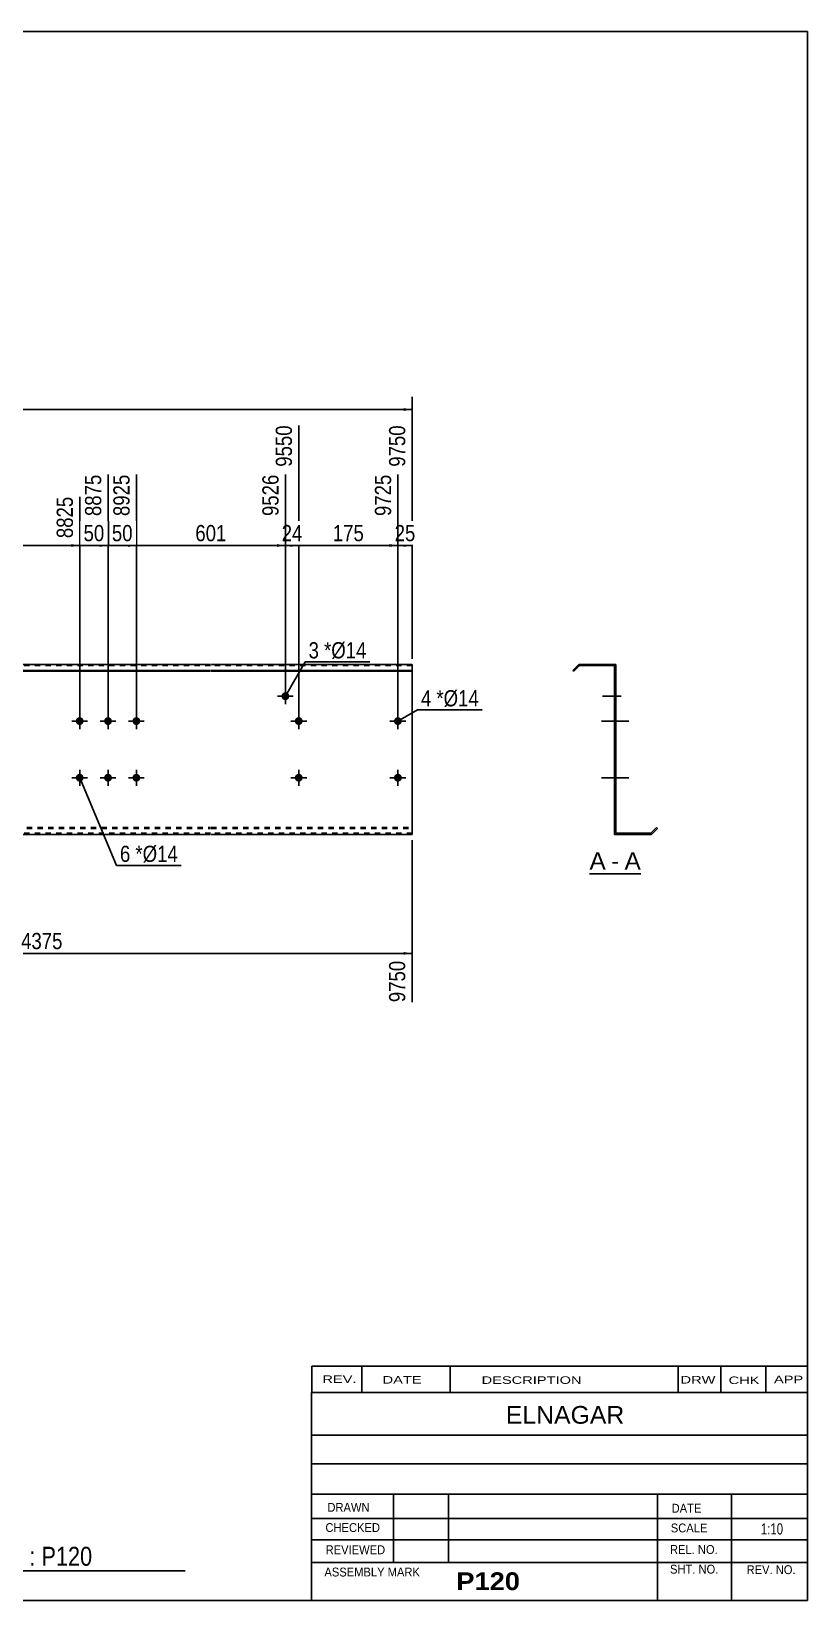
# Model space of a CAD drawing. Header units: millimetres. Extents: x -71 to 331, y -150 to 127.
# Drawn here: x 194.2 to 331.2, y -150.2 to 126.8 of the extents above; entities that cross this region are included whole.
import ezdxf

# ---------------------------------------------------------------- set-up
doc = ezdxf.new("R2010")
doc.units = ezdxf.units.MM
doc.linetypes.add('DXK_LINE_DOT1', pattern=[1.8814, 0.9407, -0.9407])
doc.styles.add('Arial', font='ARIAL.TTF', dxfattribs={"height": 0.2})
doc.styles.add('Arial Bold', font='ARIALBD.TTF', dxfattribs={"height": 0.2})
doc.styles.add('Arial Narrow', font='ARIALN.TTF', dxfattribs={"height": 0.2})

# ---------------------------------------------------------------- blocks, each defined once
blk = doc.blocks.new('Unknown-629276417-2018')
at = {"color": 5, "linetype": 'Continuous'}
for p, q in [((331.25, 126.75), (-68.75, 126.75)), ((-68.75, 126.75), (-68.75, -150.25)), ((331.25, -150.25), (331.25, 126.75)), ((-68.75, -150.25), (331.25, -150.25))]:
    blk.add_line(p, q, dxfattribs=at)
at = {"color": 174, "linetype": 'Continuous', "style": 'Arial'}
blk.add_text('Tekla structures', height=1.9102, rotation=90, dxfattribs=at).set_placement((-69.25, -149.75))
blk = doc.blocks.new('Unknown-629276417-12 - 1227')
at = {"color": 7, "linetype": 'Continuous'}
blk.add_line((292.76, -21.95), (301.79, -21.95), dxfattribs=at)
at = {"color": 0, "linetype": 'Continuous'}
blk.add_wipeout([(295.61, -21.2), (295.61, -18), (292.76, -18), (292.76, -21.2)], dxfattribs=at)
blk.add_wipeout([(297.99, -21.2), (297.99, -18), (296.57, -18), (296.57, -21.2)], dxfattribs=at)
at = {"color": 96, "linetype": 'Continuous', "style": 'Arial'}
blk.add_text('A', height=3.06, dxfattribs=at).set_placement((292.76, -21.2))
at = {"color": 0, "linetype": 'Continuous'}
blk.add_wipeout([(301.79, -21.2), (301.79, -18), (298.95, -18), (298.95, -21.2)], dxfattribs=at)
at = {"color": 96, "linetype": 'Continuous', "style": 'Arial'}
for s, p in [('A', (298.95, -21.2)), ('-', (296.57, -21.2))]:
    blk.add_text(s, height=3.06, dxfattribs=at).set_placement(p)
blk = doc.blocks.new('Bolt-629276417-1215 - 1201')
at = {"linetype": 'Continuous'}
blk.add_hatch(color=3, dxfattribs=at).paths.add_polyline_path([(240.73, 5, -1), (242.13, 5, -1)])
at = {"color": 3, "linetype": 'Continuous'}
for p, q in [((241.43, 3.6), (241.43, 6.4)), ((240.03, 5), (242.83, 5))]:
    blk.add_line(p, q, dxfattribs=at)
blk = doc.blocks.new('Part-629276417-1204 - 1201')
at = {"color": 2, "linetype": 'Continuous'}
for p, q in [((0, -15), (0, 15)), ((35.46, 15), (0, 15)), ((0, 13.94), (35.46, 13.94)), ((71.76, 15), (35.56, 15)), ((35.56, 13.94), (71.76, 13.94)), ((117.92, 15), (71.86, 15)), ((71.86, 13.94), (117.92, 13.94)), ((143.42, 15), (118.02, 15)), ((118.02, 13.94), (143.42, 13.94)), ((189.58, 15), (143.52, 15)), ((143.52, 13.94), (189.58, 13.94)), ((225.87, 15), (189.68, 15)), ((189.68, 13.94), (225.87, 13.94)), ((261.43, 15), (225.97, 15)), ((225.97, 13.94), (261.43, 13.94)), ((261.43, 15), (261.43, -15)), ((0, 13.8), (35.46, 13.8)), ((35.56, 13.8), (71.76, 13.8)), ((71.86, 13.8), (117.92, 13.8)), ((118.02, 13.8), (143.42, 13.8)), ((143.52, 13.8), (189.58, 13.8)), ((189.68, 13.8), (225.87, 13.8)), ((225.97, 13.8), (261.43, 13.8)), ((35.46, -15), (0, -15)), ((71.76, -15), (35.56, -15)), ((117.92, -15), (71.86, -15)), ((143.42, -15), (118.02, -15)), ((189.58, -15), (143.52, -15)), ((225.87, -15), (189.68, -15)), ((261.43, -15), (225.97, -15))]:
    blk.add_line(p, q, dxfattribs=at)
at = {"color": 7, "linetype": 'DXK_LINE_DOT1'}
for p, q in [((35.46, 14.8), (0, 14.8)), ((71.76, 14.8), (35.56, 14.8)), ((117.92, 14.8), (71.86, 14.8)), ((143.42, 14.8), (118.02, 14.8)), ((189.58, 14.8), (143.52, 14.8)), ((225.87, 14.8), (189.68, 14.8)), ((261.43, 14.8), (225.97, 14.8)), ((0, -13.8), (35.46, -13.8)), ((35.56, -13.8), (71.76, -13.8)), ((71.86, -13.8), (117.92, -13.8)), ((118.02, -13.8), (143.42, -13.8)), ((143.52, -13.8), (189.58, -13.8)), ((189.68, -13.8), (225.87, -13.8)), ((225.97, -13.8), (261.43, -13.8)), ((0, -13.94), (35.46, -13.94)), ((35.46, -14.8), (0, -14.8)), ((35.56, -13.94), (71.76, -13.94)), ((71.76, -14.8), (35.56, -14.8)), ((71.86, -13.94), (117.92, -13.94)), ((117.92, -14.8), (71.86, -14.8)), ((118.02, -13.94), (143.42, -13.94)), ((143.42, -14.8), (118.02, -14.8)), ((143.52, -13.94), (189.58, -13.94)), ((189.58, -14.8), (143.52, -14.8)), ((189.68, -13.94), (225.87, -13.94)), ((225.87, -14.8), (189.68, -14.8)), ((225.97, -13.94), (261.43, -13.94)), ((261.43, -14.8), (225.97, -14.8))]:
    blk.add_line(p, q, dxfattribs=at)
blk = doc.blocks.new('Bolt-629276417-1210 - 1201')
at = {"linetype": 'Continuous'}
for points in [[(202.07, 5, -1), (203.47, 5, -1)], [(207.07, 5, -1), (208.47, 5, -1)], [(212.07, 5, -1), (213.47, 5, -1)], [(202.07, -5, -1), (203.47, -5, -1)], [(207.07, -5, -1), (208.47, -5, -1)], [(212.07, -5, -1), (213.47, -5, -1)]]:
    blk.add_hatch(color=3, dxfattribs=at).paths.add_polyline_path(points)
at = {"color": 3, "linetype": 'Continuous'}
for p, q in [((202.77, 3.6), (202.77, 6.4)), ((207.77, 3.6), (207.77, 6.4)), ((212.77, 3.6), (212.77, 6.4)), ((201.37, 5), (204.17, 5)), ((206.37, 5), (209.17, 5)), ((211.37, 5), (214.17, 5)), ((201.37, -5), (204.17, -5)), ((202.77, -6.4), (202.77, -3.6)), ((206.37, -5), (209.17, -5)), ((207.77, -6.4), (207.77, -3.6)), ((211.37, -5), (214.17, -5)), ((212.77, -6.4), (212.77, -3.6))]:
    blk.add_line(p, q, dxfattribs=at)
blk = doc.blocks.new('Bolt-629276417-1212 - 1201')
at = {"linetype": 'Continuous'}
blk.add_hatch(color=3, dxfattribs=at).paths.add_polyline_path([(238.37, 9.4, -1), (239.77, 9.4, -1)])
at = {"color": 3, "linetype": 'Continuous'}
for p, q in [((237.67, 9.4), (240.47, 9.4)), ((239.07, 8), (239.07, 10.8))]:
    blk.add_line(p, q, dxfattribs=at)
blk = doc.blocks.new('Bolt-629276417-1216 - 1201')
at = {"linetype": 'Continuous'}
blk.add_hatch(color=3, dxfattribs=at).paths.add_polyline_path([(242.13, -5, -1), (240.73, -5, -1)])
at = {"color": 3, "linetype": 'Continuous'}
for p, q in [((242.83, -5), (240.03, -5)), ((241.43, -3.6), (241.43, -6.4))]:
    blk.add_line(p, q, dxfattribs=at)
blk = doc.blocks.new('Bolt-629276417-1217 - 1201')
at = {"linetype": 'Continuous'}
for points in [[(155.91, 5, -1), (157.31, 5, -1)], [(258.23, 5, -1), (259.63, 5, -1)]]:
    blk.add_hatch(color=3, dxfattribs=at).paths.add_polyline_path(points)
at = {"color": 3, "linetype": 'Continuous'}
for p, q in [((156.61, 3.6), (156.61, 6.4)), ((258.93, 3.6), (258.93, 6.4)), ((158.01, 5), (155.21, 5)), ((260.33, 5), (257.53, 5))]:
    blk.add_line(p, q, dxfattribs=at)
blk = doc.blocks.new('Bolt-629276417-1218 - 1201')
at = {"linetype": 'Continuous'}
for points in [[(155.91, -5, -1), (157.31, -5, -1)], [(258.23, -5, -1), (259.63, -5, -1)]]:
    blk.add_hatch(color=3, dxfattribs=at).paths.add_polyline_path(points)
at = {"color": 3, "linetype": 'Continuous'}
for p, q in [((158.01, -5), (155.21, -5)), ((156.61, -6.4), (156.61, -3.6)), ((260.33, -5), (257.53, -5)), ((258.93, -6.4), (258.93, -3.6))]:
    blk.add_line(p, q, dxfattribs=at)
blk = doc.blocks.new('Bolt-629276417-1232 - 1227')
at = {"linetype": 'Continuous'}
blk.add_hatch(color=3, dxfattribs=at).paths.add_polyline_path([(297.38, -5.7), (297.38, -4.3), (297.18, -4.3), (297.18, -5.7)])
at = {"color": 3, "linetype": 'Continuous'}
for p, q in [((298.2, -5), (297.15, -5)), ((297.38, -4.3), (297.18, -4.3)), ((297.38, -5.7), (297.18, -5.7))]:
    blk.add_line(p, q, dxfattribs=at)
blk = doc.blocks.new('Part-629276417-1228 - 1227')
at = {"color": 2, "linetype": 'Continuous'}
for p, q in [((290.88, 15), (289.82, 13.94)), ((289.82, 13.94), (289.96, 13.8)), ((289.96, 13.8), (290.96, 14.8)), ((290.88, 15), (297.38, 15)), ((290.96, 14.8), (297.18, 14.8)), ((297.18, 14.8), (297.18, -15)), ((297.38, -14.8), (297.38, 15)), ((304.6, -13.8), (303.6, -14.8)), ((304.74, -13.94), (304.6, -13.8)), ((303.68, -15), (297.18, -15)), ((303.6, -14.8), (297.38, -14.8)), ((303.68, -15), (304.74, -13.94))]:
    blk.add_line(p, q, dxfattribs=at)
blk = doc.blocks.new('Bolt-629276417-1229 - 1227')
at = {"linetype": 'Continuous'}
for points in [[(297.18, 5.7), (297.18, 4.3), (297.38, 4.3), (297.38, 5.7)], [(297.18, 5.7), (297.18, 4.3), (297.38, 4.3), (297.38, 5.7)], [(297.18, 5.7), (297.18, 4.3), (297.38, 4.3), (297.38, 5.7)], [(297.18, -4.3), (297.18, -5.7), (297.38, -5.7), (297.38, -4.3)], [(297.18, -4.3), (297.18, -5.7), (297.38, -5.7), (297.38, -4.3)], [(297.18, -4.3), (297.18, -5.7), (297.38, -5.7), (297.38, -4.3)]]:
    blk.add_hatch(color=3, dxfattribs=at).paths.add_polyline_path(points)
at = {"color": 3, "linetype": 'Continuous'}
for p, q in [((297.38, 5.7), (297.18, 5.7)), ((297.38, 5.7), (297.18, 5.7)), ((297.38, 5.7), (297.18, 5.7)), ((298.7, 5), (294.9, 5)), ((298.7, 5), (294.9, 5)), ((298.7, 5), (294.9, 5)), ((297.38, 4.3), (297.18, 4.3)), ((297.38, 4.3), (297.18, 4.3)), ((297.38, 4.3), (297.18, 4.3)), ((298.7, -5), (294.9, -5)), ((298.7, -5), (294.9, -5)), ((298.7, -5), (294.9, -5)), ((297.38, -4.3), (297.18, -4.3)), ((297.38, -4.3), (297.18, -4.3)), ((297.38, -4.3), (297.18, -4.3)), ((297.38, -5.7), (297.18, -5.7)), ((297.38, -5.7), (297.18, -5.7)), ((297.38, -5.7), (297.18, -5.7))]:
    blk.add_line(p, q, dxfattribs=at)
blk = doc.blocks.new('Bolt-629276417-1230 - 1227')
at = {"linetype": 'Continuous'}
blk.add_hatch(color=3, dxfattribs=at).paths.add_polyline_path([(297.18, 10.1), (297.18, 8.7), (297.38, 8.7), (297.38, 10.1)])
at = {"color": 3, "linetype": 'Continuous'}
for p, q in [((298.33, 9.4), (295.03, 9.4)), ((297.38, 10.1), (297.18, 10.1)), ((297.38, 8.7), (297.18, 8.7))]:
    blk.add_line(p, q, dxfattribs=at)
blk = doc.blocks.new('Bolt-629276417-1231 - 1227')
at = {"linetype": 'Continuous'}
blk.add_hatch(color=3, dxfattribs=at).paths.add_polyline_path([(297.18, 10.1), (297.18, 8.7), (297.38, 8.7), (297.38, 10.1)])
at = {"color": 3, "linetype": 'Continuous'}
for p, q in [((298.33, 9.4), (295.03, 9.4)), ((297.38, 10.1), (297.18, 10.1)), ((297.38, 8.7), (297.18, 8.7))]:
    blk.add_line(p, q, dxfattribs=at)
blk = doc.blocks.new('Bolt-629276417-1233 - 1227')
at = {"linetype": 'Continuous'}
blk.add_hatch(color=3, dxfattribs=at).paths.add_polyline_path([(297.18, 5.7), (297.18, 4.3), (297.38, 4.3), (297.38, 5.7)])
at = {"color": 3, "linetype": 'Continuous'}
for p, q in [((297.38, 5.7), (297.18, 5.7)), ((298.33, 5), (295.03, 5)), ((297.38, 4.3), (297.18, 4.3))]:
    blk.add_line(p, q, dxfattribs=at)
blk = doc.blocks.new('Bolt-629276417-1234 - 1227')
at = {"linetype": 'Continuous'}
for points in [[(297.18, 5.7), (297.18, 4.3), (297.38, 4.3), (297.38, 5.7)], [(297.18, 5.7), (297.18, 4.3), (297.38, 4.3), (297.38, 5.7)], [(297.18, 5.7), (297.18, 4.3), (297.38, 4.3), (297.38, 5.7)], [(297.18, -4.3), (297.18, -5.7), (297.38, -5.7), (297.38, -4.3)], [(297.18, -4.3), (297.18, -5.7), (297.38, -5.7), (297.38, -4.3)], [(297.18, -4.3), (297.18, -5.7), (297.38, -5.7), (297.38, -4.3)]]:
    blk.add_hatch(color=3, dxfattribs=at).paths.add_polyline_path(points)
at = {"color": 3, "linetype": 'Continuous'}
for p, q in [((297.38, 5.7), (297.18, 5.7)), ((297.38, 5.7), (297.18, 5.7)), ((297.38, 5.7), (297.18, 5.7)), ((298.68, 5), (294.88, 5)), ((298.68, 5), (294.88, 5)), ((298.68, 5), (294.88, 5)), ((297.38, 4.3), (297.18, 4.3)), ((297.38, 4.3), (297.18, 4.3)), ((297.38, 4.3), (297.18, 4.3)), ((298.68, -5), (294.88, -5)), ((298.68, -5), (294.88, -5)), ((298.68, -5), (294.88, -5)), ((297.38, -4.3), (297.18, -4.3)), ((297.38, -4.3), (297.18, -4.3)), ((297.38, -4.3), (297.18, -4.3)), ((297.38, -5.7), (297.18, -5.7)), ((297.38, -5.7), (297.18, -5.7)), ((297.38, -5.7), (297.18, -5.7))]:
    blk.add_line(p, q, dxfattribs=at)
blk = doc.blocks.new('Bolt-629276417-1235 - 1227')
at = {"linetype": 'Continuous'}
blk.add_hatch(color=3, dxfattribs=at).paths.add_polyline_path([(297.18, 10.1), (297.18, 8.7), (297.38, 8.7), (297.38, 10.1)])
at = {"color": 3, "linetype": 'Continuous'}
for p, q in [((298.33, 9.4), (295.03, 9.4)), ((297.38, 10.1), (297.18, 10.1)), ((297.38, 8.7), (297.18, 8.7))]:
    blk.add_line(p, q, dxfattribs=at)
blk = doc.blocks.new('Bolt-629276417-1236 - 1227')
at = {"linetype": 'Continuous'}
blk.add_hatch(color=3, dxfattribs=at).paths.add_polyline_path([(297.18, 10.1), (297.18, 8.7), (297.38, 8.7), (297.38, 10.1)])
at = {"color": 3, "linetype": 'Continuous'}
for p, q in [((298.33, 9.4), (295.03, 9.4)), ((297.38, 10.1), (297.18, 10.1)), ((297.38, 8.7), (297.18, 8.7))]:
    blk.add_line(p, q, dxfattribs=at)
blk = doc.blocks.new('Bolt-629276417-1237 - 1227')
at = {"linetype": 'Continuous'}
blk.add_hatch(color=3, dxfattribs=at).paths.add_polyline_path([(297.38, -5.7), (297.38, -4.3), (297.18, -4.3), (297.18, -5.7)])
at = {"color": 3, "linetype": 'Continuous'}
for p, q in [((297.38, -4.3), (297.18, -4.3)), ((298.18, -5), (297.18, -5)), ((297.38, -5.7), (297.18, -5.7))]:
    blk.add_line(p, q, dxfattribs=at)
blk = doc.blocks.new('Bolt-629276417-1238 - 1227')
at = {"linetype": 'Continuous'}
blk.add_hatch(color=3, dxfattribs=at).paths.add_polyline_path([(297.18, 5.7), (297.18, 4.3), (297.38, 4.3), (297.38, 5.7)])
at = {"color": 3, "linetype": 'Continuous'}
for p, q in [((297.38, 5.7), (297.18, 5.7)), ((298.33, 5), (295.03, 5)), ((297.38, 4.3), (297.18, 4.3))]:
    blk.add_line(p, q, dxfattribs=at)
blk = doc.blocks.new('Bolt-629276417-1239 - 1227')
at = {"linetype": 'Continuous'}
blk.add_hatch(color=3, dxfattribs=at).paths.add_polyline_path([(297.18, 5.7), (297.18, 4.3), (297.38, 4.3), (297.38, 5.7)])
at = {"color": 3, "linetype": 'Continuous'}
for p, q in [((297.38, 5.7), (297.18, 5.7)), ((298.33, 5), (295.03, 5)), ((297.38, 4.3), (297.18, 4.3))]:
    blk.add_line(p, q, dxfattribs=at)
blk = doc.blocks.new('Bolt-629276417-1240 - 1227')
at = {"linetype": 'Continuous'}
blk.add_hatch(color=3, dxfattribs=at).paths.add_polyline_path([(297.38, -5.7), (297.38, -4.3), (297.18, -4.3), (297.18, -5.7)])
at = {"color": 3, "linetype": 'Continuous'}
for p, q in [((297.38, -4.3), (297.18, -4.3)), ((298.18, -5), (297.18, -5)), ((297.38, -5.7), (297.18, -5.7))]:
    blk.add_line(p, q, dxfattribs=at)
blk = doc.blocks.new('Bolt-629276417-1241 - 1227')
at = {"linetype": 'Continuous'}
blk.add_hatch(color=3, dxfattribs=at).paths.add_polyline_path([(297.18, 5.7), (297.18, 4.3), (297.38, 4.3), (297.38, 5.7)])
blk.add_hatch(color=3, dxfattribs=at).paths.add_polyline_path([(297.18, 5.7), (297.18, 4.3), (297.38, 4.3), (297.38, 5.7)])
at = {"color": 3, "linetype": 'Continuous'}
for p, q in [((297.18, 5.7), (297.38, 5.7)), ((297.18, 5.7), (297.38, 5.7)), ((296.38, 5), (299.68, 5)), ((296.38, 5), (299.68, 5)), ((297.18, 4.3), (297.38, 4.3)), ((297.18, 4.3), (297.38, 4.3))]:
    blk.add_line(p, q, dxfattribs=at)
blk = doc.blocks.new('Bolt-629276417-1242 - 1227')
at = {"linetype": 'Continuous'}
blk.add_hatch(color=3, dxfattribs=at).paths.add_polyline_path([(297.18, -4.3), (297.18, -5.7), (297.38, -5.7), (297.38, -4.3)])
blk.add_hatch(color=3, dxfattribs=at).paths.add_polyline_path([(297.18, -4.3), (297.18, -5.7), (297.38, -5.7), (297.38, -4.3)])
at = {"color": 3, "linetype": 'Continuous'}
for p, q in [((296.38, -5), (299.68, -5)), ((296.38, -5), (299.68, -5)), ((297.18, -4.3), (297.38, -4.3)), ((297.18, -4.3), (297.38, -4.3)), ((297.18, -5.7), (297.38, -5.7)), ((297.18, -5.7), (297.38, -5.7))]:
    blk.add_line(p, q, dxfattribs=at)
blk = doc.blocks.new('Bolt-629276417-1243 - 1227')
at = {"linetype": 'Continuous'}
blk.add_hatch(color=3, dxfattribs=at).paths.add_polyline_path([(297.18, 5.7), (297.18, 4.3), (297.38, 4.3), (297.38, 5.7)])
at = {"color": 3, "linetype": 'Continuous'}
for p, q in [((297.38, 5.7), (297.18, 5.7)), ((298.33, 5), (295.03, 5)), ((297.38, 4.3), (297.18, 4.3))]:
    blk.add_line(p, q, dxfattribs=at)
blk = doc.blocks.new('Bolt-629276417-1244 - 1227')
at = {"linetype": 'Continuous'}
blk.add_hatch(color=3, dxfattribs=at).paths.add_polyline_path([(297.38, -5.7), (297.38, -4.3), (297.18, -4.3), (297.18, -5.7)])
at = {"color": 3, "linetype": 'Continuous'}
for p, q in [((298.2, -5), (297.15, -5)), ((297.38, -4.3), (297.18, -4.3)), ((297.38, -5.7), (297.18, -5.7))]:
    blk.add_line(p, q, dxfattribs=at)
blk = doc.blocks.new('Bolt-629276417-1245 - 1227')
at = {"linetype": 'Continuous'}
blk.add_hatch(color=3, dxfattribs=at).paths.add_polyline_path([(297.18, 5.7), (297.18, 4.3), (297.38, 4.3), (297.38, 5.7)])
blk.add_hatch(color=3, dxfattribs=at).paths.add_polyline_path([(297.18, 5.7), (297.18, 4.3), (297.38, 4.3), (297.38, 5.7)])
at = {"color": 3, "linetype": 'Continuous'}
for p, q in [((297.18, 5.7), (297.38, 5.7)), ((297.18, 5.7), (297.38, 5.7)), ((296.35, 5), (299.65, 5)), ((296.35, 5), (299.65, 5)), ((297.18, 4.3), (297.38, 4.3)), ((297.18, 4.3), (297.38, 4.3))]:
    blk.add_line(p, q, dxfattribs=at)
blk = doc.blocks.new('Bolt-629276417-1246 - 1227')
at = {"linetype": 'Continuous'}
blk.add_hatch(color=3, dxfattribs=at).paths.add_polyline_path([(297.18, -4.3), (297.18, -5.7), (297.38, -5.7), (297.38, -4.3)])
blk.add_hatch(color=3, dxfattribs=at).paths.add_polyline_path([(297.18, -4.3), (297.18, -5.7), (297.38, -5.7), (297.38, -4.3)])
at = {"color": 3, "linetype": 'Continuous'}
for p, q in [((296.35, -5), (299.65, -5)), ((296.35, -5), (299.65, -5)), ((297.18, -4.3), (297.38, -4.3)), ((297.18, -4.3), (297.38, -4.3)), ((297.18, -5.7), (297.38, -5.7)), ((297.18, -5.7), (297.38, -5.7))]:
    blk.add_line(p, q, dxfattribs=at)
blk = doc.blocks.new('Bolt-629276417-1247 - 1227')
at = {"linetype": 'Continuous'}
for points in [[(297.38, 4.3), (297.38, 5.7), (297.18, 5.7), (297.18, 4.3)], [(297.38, -5.7), (297.38, -4.3), (297.18, -4.3), (297.18, -5.7)]]:
    blk.add_hatch(color=3, dxfattribs=at).paths.add_polyline_path(points)
at = {"color": 3, "linetype": 'Continuous'}
for p, q in [((297.38, 5.7), (297.18, 5.7)), ((297.38, 5), (295.18, 5)), ((297.38, 4.3), (297.18, 4.3)), ((297.38, -5), (295.18, -5)), ((297.38, -4.3), (297.18, -4.3)), ((297.38, -5.7), (297.18, -5.7))]:
    blk.add_line(p, q, dxfattribs=at)
blk = doc.blocks.new('StraightDimension-629276417-1268 - 1201')
at = {"linetype": 'Continuous'}
blk.add_hatch(color=7, dxfattribs=at).paths.add_polyline_path([(201.27, 36.25), (202.77, 36), (201.27, 35.75)])
at = {"color": 7, "linetype": 'Continuous'}
for p, q in [((176.48, 10.4), (176.48, 57.21)), ((202.77, 6), (202.77, 44.61)), ((176.48, 36), (202.77, 36))]:
    blk.add_line(p, q, dxfattribs=at)
at = {"color": 0, "linetype": 'Continuous'}
blk.add_wipeout([(202.17, 45.21), (197.97, 45.21), (197.97, 36.7), (202.17, 36.7)], dxfattribs=at)
at = {"color": 0}
blk.add_wipeout([(192.97, 36.15), (192.97, 40.35), (186.29, 40.35), (186.29, 36.15)], dxfattribs=at)
at = {"color": 3, "linetype": 'Continuous', "style": 'Arial Narrow'}
blk.add_text('8825', height=2.863, rotation=90.0002, dxfattribs=at).set_placement((201.57, 37.3))
at = {"color": 3, "style": 'Arial Narrow'}
blk.add_text('601', height=2.863, dxfattribs=at).set_placement((186.89, 36.75))
blk = doc.blocks.new('StraightDimension-629276417-1355 - 1201')
at = {"linetype": 'Continuous'}
blk.add_hatch(color=7, dxfattribs=at).paths.add_polyline_path([(259.93, -35.75), (261.43, -36), (259.93, -36.25)])
at = {"color": 7, "linetype": 'Continuous'}
for p, q in [((130.72, -6), (130.72, -44.61)), ((261.43, -16), (261.43, -44.61)), ((130.72, -36), (261.43, -36))]:
    blk.add_line(p, q, dxfattribs=at)
at = {"color": 0}
blk.add_wipeout([(200.33, -35.85), (200.33, -31.65), (191.82, -31.65), (191.82, -35.85)], dxfattribs=at)
at = {"color": 0, "linetype": 'Continuous'}
blk.add_wipeout([(260.83, -36.7), (256.63, -36.7), (256.63, -45.21), (260.83, -45.21)], dxfattribs=at)
at = {"color": 3, "style": 'Arial Narrow'}
blk.add_text('4375', height=2.863, dxfattribs=at).set_placement((192.42, -35.25))
at = {"color": 3, "linetype": 'Continuous', "style": 'Arial Narrow'}
blk.add_text('9750', height=2.863, rotation=90.0002, dxfattribs=at).set_placement((260.23, -44.61))
blk = doc.blocks.new('StraightDimension-629276417-1397 - 1201')
at = {"linetype": 'Continuous'}
for points in [[(1.5, 59.75), (0, 60), (1.5, 60.25)], [(259.93, 60.25), (261.43, 60), (259.93, 59.75)]]:
    blk.add_hatch(color=7, dxfattribs=at).paths.add_polyline_path(points)
at = {"color": 7, "linetype": 'Continuous'}
for p, q in [((0, 16), (0, 62.25)), ((261.43, 16), (261.43, 62.25)), ((0, 60), (261.43, 60))]:
    blk.add_line(p, q, dxfattribs=at)
at = {"color": 0}
blk.add_wipeout([(134.97, 60.15), (134.97, 64.35), (126.46, 64.35), (126.46, 60.15)], dxfattribs=at)
at = {"color": 3, "style": 'Arial Narrow'}
blk.add_text('9750', height=2.863, dxfattribs=at).set_placement((127.06, 60.75))
blk = doc.blocks.new('StraightDimension-629276417-1262 - 1201')
at = {"linetype": 'Continuous'}
blk.add_hatch(color=7, dxfattribs=at).paths.add_polyline_path([(259.93, 36.25), (261.43, 36), (259.93, 35.75)])
at = {"color": 7, "linetype": 'Continuous'}
for p, q in [((261.43, 16), (261.43, 57.21)), ((258.93, 6), (258.93, 48.51)), ((258.93, 36), (261.43, 36))]:
    blk.add_line(p, q, dxfattribs=at)
at = {"color": 0, "linetype": 'Continuous'}
blk.add_wipeout([(260.83, 57.81), (256.63, 57.81), (256.63, 49.3), (260.83, 49.3)], dxfattribs=at)
at = {"color": 0}
blk.add_wipeout([(262.61, 36.15), (262.61, 40.35), (257.76, 40.35), (257.76, 36.15)], dxfattribs=at)
at = {"color": 3, "linetype": 'Continuous', "style": 'Arial Narrow'}
blk.add_text('9750', height=2.863, rotation=90.0002, dxfattribs=at).set_placement((260.23, 49.9))
at = {"color": 3, "style": 'Arial Narrow'}
blk.add_text('25', height=2.863, dxfattribs=at).set_placement((258.36, 36.75))
blk = doc.blocks.new('StraightDimension-629276417-1263 - 1201')
at = {"linetype": 'Continuous'}
blk.add_hatch(color=7, dxfattribs=at).paths.add_polyline_path([(257.43, 36.25), (258.93, 36), (257.43, 35.75)])
at = {"color": 7, "linetype": 'Continuous'}
for p, q in [((241.43, 6), (241.43, 57.21)), ((258.93, 6), (258.93, 48.51)), ((241.43, 36), (258.93, 36))]:
    blk.add_line(p, q, dxfattribs=at)
at = {"color": 0}
blk.add_wipeout([(253.53, 36.15), (253.53, 40.35), (246.84, 40.35), (246.84, 36.15)], dxfattribs=at)
at = {"color": 0, "linetype": 'Continuous'}
blk.add_wipeout([(258.33, 49.11), (254.13, 49.11), (254.13, 40.6), (258.33, 40.6)], dxfattribs=at)
at = {"color": 3, "linetype": 'Continuous', "style": 'Arial Narrow'}
blk.add_text('9725', height=2.863, rotation=90.0002, dxfattribs=at).set_placement((257.73, 41.2))
at = {"color": 3, "style": 'Arial Narrow'}
blk.add_text('175', height=2.863, dxfattribs=at).set_placement((247.44, 36.75))
blk = doc.blocks.new('StraightDimension-629276417-1264 - 1201')
at = {"linetype": 'Continuous'}
blk.add_hatch(color=7, dxfattribs=at).paths.add_polyline_path([(239.93, 36.25), (241.43, 36), (239.93, 35.75)])
at = {"color": 7, "linetype": 'Continuous'}
for p, q in [((241.43, 6), (241.43, 57.21)), ((239.07, 10.4), (239.07, 48.51)), ((239.07, 36), (241.43, 36))]:
    blk.add_line(p, q, dxfattribs=at)
at = {"color": 0, "linetype": 'Continuous'}
blk.add_wipeout([(240.83, 57.81), (236.63, 57.81), (236.63, 49.3), (240.83, 49.3)], dxfattribs=at)
at = {"color": 0}
blk.add_wipeout([(242.68, 36.15), (242.68, 40.35), (237.82, 40.35), (237.82, 36.15)], dxfattribs=at)
at = {"color": 3, "linetype": 'Continuous', "style": 'Arial Narrow'}
blk.add_text('9550', height=2.863, rotation=90.0002, dxfattribs=at).set_placement((240.23, 49.9))
at = {"color": 3, "style": 'Arial Narrow'}
blk.add_text('24', height=2.863, dxfattribs=at).set_placement((238.42, 36.75))
blk = doc.blocks.new('StraightDimension-629276417-1265 - 1201')
at = {"linetype": 'Continuous'}
blk.add_hatch(color=7, dxfattribs=at).paths.add_polyline_path([(237.57, 36.25), (239.07, 36), (237.57, 35.75)])
at = {"color": 7, "linetype": 'Continuous'}
for p, q in [((212.77, 6), (212.77, 48.51)), ((239.07, 10.4), (239.07, 48.51)), ((212.77, 36), (239.07, 36))]:
    blk.add_line(p, q, dxfattribs=at)
at = {"color": 0, "linetype": 'Continuous'}
blk.add_wipeout([(238.47, 49.11), (234.27, 49.11), (234.27, 40.6), (238.47, 40.6)], dxfattribs=at)
at = {"color": 0}
blk.add_wipeout([(229.26, 36.15), (229.26, 40.35), (222.58, 40.35), (222.58, 36.15)], dxfattribs=at)
at = {"color": 3, "linetype": 'Continuous', "style": 'Arial Narrow'}
blk.add_text('9526', height=2.863, rotation=90.0002, dxfattribs=at).set_placement((237.87, 41.2))
at = {"color": 3, "style": 'Arial Narrow'}
blk.add_text('601', height=2.863, dxfattribs=at).set_placement((223.18, 36.75))
blk = doc.blocks.new('StraightDimension-629276417-1266 - 1201')
at = {"linetype": 'Continuous'}
blk.add_hatch(color=7, dxfattribs=at).paths.add_polyline_path([(211.27, 36.25), (212.77, 36), (211.27, 35.75)])
at = {"color": 7, "linetype": 'Continuous'}
for p, q in [((207.77, 6), (207.77, 48.51)), ((212.77, 6), (212.77, 48.51)), ((207.77, 36), (212.77, 36))]:
    blk.add_line(p, q, dxfattribs=at)
at = {"color": 0}
blk.add_wipeout([(212.7, 36.15), (212.7, 40.35), (207.85, 40.35), (207.85, 36.15)], dxfattribs=at)
at = {"color": 0, "linetype": 'Continuous'}
blk.add_wipeout([(212.17, 49.11), (207.97, 49.11), (207.97, 40.6), (212.17, 40.6)], dxfattribs=at)
at = {"color": 3, "linetype": 'Continuous', "style": 'Arial Narrow'}
blk.add_text('8925', height=2.863, rotation=90.0002, dxfattribs=at).set_placement((211.57, 41.2))
at = {"color": 3, "style": 'Arial Narrow'}
blk.add_text('50', height=2.863, dxfattribs=at).set_placement((208.45, 36.75))
blk = doc.blocks.new('StraightDimension-629276417-1267 - 1201')
at = {"linetype": 'Continuous'}
blk.add_hatch(color=7, dxfattribs=at).paths.add_polyline_path([(206.27, 36.25), (207.77, 36), (206.27, 35.75)])
at = {"color": 7, "linetype": 'Continuous'}
for p, q in [((207.77, 6), (207.77, 48.51)), ((202.77, 6), (202.77, 44.61)), ((202.77, 36), (207.77, 36))]:
    blk.add_line(p, q, dxfattribs=at)
at = {"color": 0}
blk.add_wipeout([(207.7, 36.15), (207.7, 40.35), (202.85, 40.35), (202.85, 36.15)], dxfattribs=at)
at = {"color": 0, "linetype": 'Continuous'}
blk.add_wipeout([(207.17, 49.11), (202.97, 49.11), (202.97, 40.6), (207.17, 40.6)], dxfattribs=at)
at = {"color": 3, "linetype": 'Continuous', "style": 'Arial Narrow'}
blk.add_text('8875', height=2.863, rotation=90.0002, dxfattribs=at).set_placement((206.57, 41.2))
at = {"color": 3, "style": 'Arial Narrow'}
blk.add_text('50', height=2.863, dxfattribs=at).set_placement((203.45, 36.75))
blk = doc.blocks.new('CBS_REVISION-629276417-2099')
at = {"color": 7, "linetype": 'Continuous'}
for p, q in [((243.74, -108.87), (331.24, -108.87)), ((243.74, -108.87), (243.74, -113.5)), ((252.54, -108.87), (252.54, -113.5)), ((268.13, -108.87), (268.13, -113.44)), ((308.39, -108.87), (308.39, -113.5)), ((315.93, -108.87), (315.93, -113.5)), ((323.88, -108.87), (323.88, -113.5)), ((243.74, -113.5), (331.24, -113.5))]:
    blk.add_line(p, q, dxfattribs=at)
at = {"color": 7, "style": 'Arial Narrow', "width": 1.7}
for s, height, p in [('REV.', 1.326, (245.6, -111.82)), ('DATE', 1.326, (256.23, -111.94)), ('DESCRIPTION', 1.3257, (273.71, -111.99)), ('DRW', 1.326, (308.82, -111.93)), ('CHK', 1.326, (317.31, -112.02)), ('APP', 1.326, (325.31, -111.87))]:
    blk.add_text(s, height=height, dxfattribs=at).set_placement(p)
blk = doc.blocks.new('CBS_CALLOFF-629276417-2097')
at = {"color": 7, "linetype": 'Continuous'}
blk.add_line((105.13, -144.98), (221.36, -145), dxfattribs=at)
at = {"color": 3, "linetype": 'Continuous', "style": 'Arial Narrow'}
blk.add_text('QTY= 4 Nos.      COLD FORMED     MKD : P120', height=3.3405, dxfattribs=at).set_placement((122.13, -144.09))
blk = doc.blocks.new('CBS_NAME_BLOG-629276417-2098')
at = {"color": 7, "linetype": 'Continuous'}
for p, q in [((243.66, -113.5), (331.18, -113.5)), ((243.66, -150.21), (243.66, -113.5)), ((243.66, -121.04), (331.18, -121.04)), ((243.73, -126.09), (331.25, -126.09)), ((243.66, -131.46), (331.18, -131.46)), ((258.18, -143.57), (258.18, -131.47)), ((267.87, -143.54), (267.87, -131.47)), ((304.78, -150.21), (304.78, -131.48)), ((317.83, -150.21), (317.83, -131.47)), ((243.67, -135.76), (331.25, -135.74)), ((243.66, -139.51), (331.18, -139.51)), ((243.66, -143.55), (331.18, -143.55)), ((243.66, -150.25), (331.25, -150.25))]:
    blk.add_line(p, q, dxfattribs=at)
at = {"color": 3, "linetype": 'Continuous', "style": 'Arial'}
blk.add_text('ELNAGAR', height=3.133, dxfattribs=at).set_placement((277.98, -119.03))
at = {"color": 3, "linetype": 'Continuous'}
for s, height, style, width, p in [('DRAWN', 1.566, 'Arial', 0.9, (246.49, -134.57)), ('DATE', 1.566, 'Arial', 0.9, (307.25, -134.73)), ('CHECKED', 1.566, 'Arial', 0.9, (246.14, -138.14)), ('SCALE', 1.566, 'Arial', 0.9, (307.1, -138.21)), ('1:10', 1.957, 'Arial Narrow', 0.9, (322.99, -138.57)), ('REVIEWED', 1.566, 'Arial', 0.9, (246.18, -142.06)), ('REL. NO.', 1.566, 'Arial', 0.9, (306.96, -142.01)), ('SHT. NO.', 1.566, 'Arial', 0.9, (306.96, -145.48)), ('REV. NO.', 1.566, 'Arial', 0.9, (320.48, -145.57)), ('ASSEMBLY MARK', 1.5663, 'Arial', 0.9, (245.96, -145.99)), ('P120', 3.131, 'Arial Bold', 1.1, (269.24, -148.39))]:
    blk.add_text(s, height=height, dxfattribs=dict(at, style=style, width=width)).set_placement(p)
blk = doc.blocks.new('Mark-629276417-1448 - 1201')
at = {"color": 0}
blk.add_wipeout([(211.7, -19.86), (211.7, -16.86), (209.87, -16.86), (209.87, -19.86)], dxfattribs=at)
blk.add_wipeout([(211.7, -19.86), (211.7, -16.86), (209.87, -16.86), (209.87, -19.86)], dxfattribs=at)
at = {"color": 7, "linetype": 'Continuous'}
blk.add_line((202.77, -5), (209.27, -20.46), dxfattribs=at)
at = {"color": 0}
blk.add_wipeout([(213.88, -19.86), (213.88, -16.86), (212.6, -16.86), (212.6, -19.86)], dxfattribs=at)
blk.add_wipeout([(213.88, -19.86), (213.88, -16.86), (212.6, -16.86), (212.6, -19.86)], dxfattribs=at)
at = {"color": 3, "style": 'Arial Narrow'}
blk.add_text('6', height=2.86, dxfattribs=at).set_placement((209.87, -19.86))
at = {"color": 0}
blk.add_wipeout([(220.09, -19.86), (220.09, -16.86), (213.88, -16.86), (213.88, -19.86)], dxfattribs=at)
blk.add_wipeout([(220.09, -19.86), (220.09, -16.86), (213.88, -16.86), (213.88, -19.86)], dxfattribs=at)
at = {"color": 7, "linetype": 'Continuous'}
blk.add_line((209.27, -20.46), (220.69, -20.46), dxfattribs=at)
at = {"color": 3, "style": 'Arial Narrow'}
for s, height, p in [('*', 2.86, (212.6, -19.86)), ('Ø14', 2.863, (213.88, -19.86))]:
    blk.add_text(s, height=height, dxfattribs=at).set_placement(p)
blk = doc.blocks.new('MarkSet-629276417-1433 - 1201')
at = {"color": 0}
blk.add_wipeout([(245, 16.07), (245, 19.07), (243.17, 19.07), (243.17, 16.07)], dxfattribs=at)
blk.add_wipeout([(245, 16.07), (245, 19.07), (243.17, 19.07), (243.17, 16.07)], dxfattribs=at)
at = {"color": 7, "linetype": 'Continuous'}
blk.add_line((239.07, 9.4), (242.57, 15.47), dxfattribs=at)
at = {"color": 0}
blk.add_wipeout([(247.17, 16.07), (247.17, 19.07), (245.9, 19.07), (245.9, 16.07)], dxfattribs=at)
blk.add_wipeout([(247.17, 16.07), (247.17, 19.07), (245.9, 19.07), (245.9, 16.07)], dxfattribs=at)
at = {"color": 3, "style": 'Arial Narrow'}
blk.add_text('3', height=2.86, dxfattribs=at).set_placement((243.17, 16.07))
at = {"color": 0}
blk.add_wipeout([(253.39, 16.07), (253.39, 19.07), (247.17, 19.07), (247.17, 16.07)], dxfattribs=at)
blk.add_wipeout([(253.39, 16.07), (253.39, 19.07), (247.17, 19.07), (247.17, 16.07)], dxfattribs=at)
at = {"color": 7, "linetype": 'Continuous'}
blk.add_line((242.57, 15.47), (253.99, 15.47), dxfattribs=at)
at = {"color": 3, "style": 'Arial Narrow'}
for s, height, p in [('*', 2.86, (245.9, 16.07)), ('Ø14', 2.863, (247.17, 16.07))]:
    blk.add_text(s, height=height, dxfattribs=at).set_placement(p)
blk = doc.blocks.new('MarkSet-629276417-1439 - 1201')
at = {"color": 0}
blk.add_wipeout([(264.83, 7.6), (264.83, 10.6), (263, 10.6), (263, 7.6)], dxfattribs=at)
blk.add_wipeout([(264.83, 7.6), (264.83, 10.6), (263, 10.6), (263, 7.6)], dxfattribs=at)
at = {"color": 7, "linetype": 'Continuous'}
blk.add_line((258.93, 5), (262.4, 7), dxfattribs=at)
at = {"color": 0}
blk.add_wipeout([(267, 7.6), (267, 10.6), (265.73, 10.6), (265.73, 7.6)], dxfattribs=at)
blk.add_wipeout([(267, 7.6), (267, 10.6), (265.73, 10.6), (265.73, 7.6)], dxfattribs=at)
at = {"color": 3, "style": 'Arial Narrow'}
blk.add_text('4', height=2.86, dxfattribs=at).set_placement((263, 7.6))
at = {"color": 0}
blk.add_wipeout([(273.22, 7.6), (273.22, 10.6), (267, 10.6), (267, 7.6)], dxfattribs=at)
blk.add_wipeout([(273.22, 7.6), (273.22, 10.6), (267, 10.6), (267, 7.6)], dxfattribs=at)
at = {"color": 7, "linetype": 'Continuous'}
blk.add_line((262.4, 7), (273.82, 7), dxfattribs=at)
at = {"color": 3, "style": 'Arial Narrow'}
for s, height, p in [('*', 2.86, (265.73, 7.6)), ('Ø14', 2.863, (267, 7.6))]:
    blk.add_text(s, height=height, dxfattribs=at).set_placement(p)

msp = doc.modelspace()

# ---------------------------------------------------------------- block references
for name in ['Unknown-629276417-2018', 'Part-629276417-1204 - 1201', 'Part-629276417-1228 - 1227', 'Bolt-629276417-1212 - 1201', 'Bolt-629276417-1230 - 1227', 'Bolt-629276417-1231 - 1227', 'Bolt-629276417-1235 - 1227', 'Bolt-629276417-1236 - 1227', 'Bolt-629276417-1217 - 1201', 'Bolt-629276417-1210 - 1201', 'Bolt-629276417-1215 - 1201', 'Bolt-629276417-1234 - 1227', 'Bolt-629276417-1229 - 1227', 'Bolt-629276417-1233 - 1227', 'Bolt-629276417-1238 - 1227', 'Bolt-629276417-1239 - 1227', 'Bolt-629276417-1243 - 1227', 'Bolt-629276417-1247 - 1227', 'Bolt-629276417-1245 - 1227', 'Bolt-629276417-1241 - 1227', 'Bolt-629276417-1218 - 1201', 'Bolt-629276417-1216 - 1201', 'Bolt-629276417-1246 - 1227', 'Bolt-629276417-1242 - 1227', 'Bolt-629276417-1232 - 1227', 'Bolt-629276417-1244 - 1227', 'Bolt-629276417-1237 - 1227', 'Bolt-629276417-1240 - 1227', 'CBS_REVISION-629276417-2099', 'CBS_NAME_BLOG-629276417-2098', 'CBS_CALLOFF-629276417-2097']:
    msp.add_blockref(name, (0, 0))

# ---------------------------------------------------------------- next in the draw order: block references
for name in ['StraightDimension-629276417-1268 - 1201', 'StraightDimension-629276417-1355 - 1201', 'Unknown-629276417-12 - 1227']:
    msp.add_blockref(name, (0, 0))

# ---------------------------------------------------------------- next in the draw order: block references
for name in ['StraightDimension-629276417-1397 - 1201', 'Mark-629276417-1448 - 1201']:
    msp.add_blockref(name, (0, 0))

# ---------------------------------------------------------------- next in the draw order: block references
msp.add_blockref('StraightDimension-629276417-1262 - 1201', (0, 0))

# ---------------------------------------------------------------- next in the draw order: block references
msp.add_blockref('StraightDimension-629276417-1263 - 1201', (0, 0))

# ---------------------------------------------------------------- next in the draw order: block references
for name in ['StraightDimension-629276417-1264 - 1201', 'MarkSet-629276417-1439 - 1201']:
    msp.add_blockref(name, (0, 0))

# ---------------------------------------------------------------- next in the draw order: block references
msp.add_blockref('StraightDimension-629276417-1265 - 1201', (0, 0))

# ---------------------------------------------------------------- next in the draw order: block references
for name in ['StraightDimension-629276417-1266 - 1201', 'MarkSet-629276417-1433 - 1201']:
    msp.add_blockref(name, (0, 0))

# ---------------------------------------------------------------- next in the draw order: block references
msp.add_blockref('StraightDimension-629276417-1267 - 1201', (0, 0))

doc.saveas('drawing.dxf')
